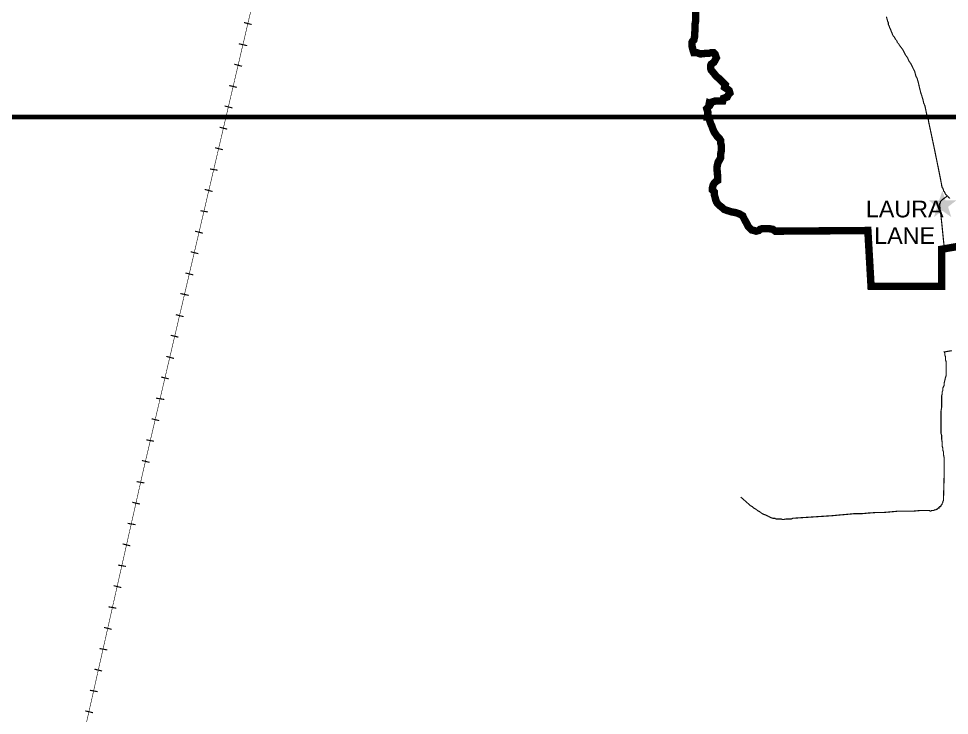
# Model space of a CAD drawing. Header units: millimetres. Extents: x 10 to 1080, y 12 to 847.
# Drawn here: x 211.7 to 334.5, y 575.2 to 667.1 of the extents above; entities that cross this region are included whole.
import ezdxf

# ---------------------------------------------------------------- set-up
doc = ezdxf.new("R2010")
doc.units = ezdxf.units.MM

msp = doc.modelspace()

# ---------------------------------------------------------------- hatches: boundary and pattern name
at = {"layer": 'H', "linetype": 'CONTINUOUS'}
msp.add_hatch(color=256, dxfattribs=at).paths.add_polyline_path([(335.439, 643.132), (334.01, 643.132), (333.587, 644.402), (333.163, 643.132), (331.805, 643.132), (332.899, 642.285), (332.475, 640.927), (333.587, 641.773), (334.768, 640.927), (334.345, 642.285), (335.439, 643.132), (335.439, 643.132)])

# ---------------------------------------------------------------- linework, layer by layer
at = {"layer": 'P'}
for points, const_width in [([(353.818, 654.138), (245.692, 654.138), (137.654, 654.138), (137.654, 708.166), (137.654, 762.265), (137.654, 816.275), (137.654, 835.66)], 0.602), ([(281.728, 835.66), (274.567, 805.109), (264.654, 762.423), (246.786, 686.999), (228.159, 607.413), (191.505, 444.853)], 0.075), ([(352.037, 639.921), (333.498, 636.693), (333.498, 631.79), (324.185, 631.79), (323.762, 639.163), (311.556, 639.075), (311.221, 639.322), (310.709, 639.41), (310.374, 639.41), (309.862, 639.41), (309.527, 639.322), (309.368, 639.163), (309.016, 639.075), (308.769, 639.163), (308.434, 639.233), (308.169, 639.498), (308.01, 639.657), (307.834, 640.009), (307.746, 640.168), (307.587, 640.433), (307.411, 640.768), (307.252, 641.103), (306.828, 641.35), (306.317, 641.526), (305.805, 641.615), (305.294, 641.773), (304.782, 641.95), (304.535, 642.197), (304.2, 642.461), (303.936, 642.708), (303.777, 642.973), (303.689, 643.22), (303.601, 643.555), (303.512, 643.89), (303.512, 644.243), (303.265, 644.49), (303.265, 644.825), (303.354, 645.16), (303.512, 645.425), (303.777, 645.672), (303.936, 645.76), (303.936, 645.848), (303.936, 646.183), (303.936, 646.43), (303.865, 647.206), (303.865, 647.541), (303.936, 647.876), (304.024, 648.212), (304.2, 648.476), (304.359, 648.811), (304.359, 649.058), (304.359, 649.323), (304.447, 649.746), (304.447, 650.328), (304.359, 650.663), (304.359, 651.016), (304.2, 651.263), (303.865, 651.598), (303.689, 651.863), (303.512, 652.11), (303.354, 652.445), (303.177, 652.956), (303.018, 653.292), (302.754, 654.138), (302.595, 654.138), (302.666, 654.738), (302.507, 655.249), (302.754, 655.496), (302.842, 655.92), (303.018, 655.832), (303.177, 656.096), (303.689, 656.255), (304.624, 656.255), (304.712, 656.59), (305.206, 656.766), (305.382, 657.102), (305.558, 657.278), (305.47, 657.613), (305.382, 657.701), (304.871, 658.036), (304.959, 658.372), (304.447, 658.883), (304.112, 659.218), (303.777, 659.483), (303.442, 659.906), (303.089, 660.329), (303.018, 660.576), (303.018, 660.912), (303.089, 661.088), (303.442, 661.335), (303.601, 661.599), (303.777, 661.935), (303.689, 662.182), (303.601, 662.446), (303.442, 662.605), (303.089, 662.605), (302.754, 662.517), (302.331, 662.517), (301.66, 662.446), (301.237, 662.605), (300.814, 662.605), (300.725, 662.869), (300.549, 663.54), (300.549, 663.963), (300.637, 664.139), (300.814, 664.298), (300.902, 664.722), (300.902, 665.057), (300.972, 665.656), (300.972, 666.415), (301.061, 666.838), (301.061, 667.526), (301.061, 668.196)], 0.978), ([(300.972, 665.992), (300.972, 666.415), (301.061, 666.838), (301.061, 667.015)], 0.151), ([(326.214, 667.35), (326.302, 667.015), (326.372, 666.75), (326.461, 666.591), (326.461, 666.327), (326.549, 666.168), (326.637, 665.903), (326.725, 665.745), (326.796, 665.568), (326.884, 665.321), (326.972, 665.145), (327.06, 664.898), (327.219, 664.722), (327.307, 664.563), (327.395, 664.386), (327.572, 664.21), (327.642, 663.963), (327.819, 663.787), (327.907, 663.628), (328.154, 663.293), (328.418, 662.94), (328.577, 662.605), (328.754, 662.27), (329.001, 661.935), (329.177, 661.511), (329.424, 661.176), (329.6, 660.823), (329.759, 660.488), (329.935, 660.153), (330.024, 659.818), (330.112, 659.483), (330.271, 659.218), (330.359, 658.883), (330.447, 658.548), (330.606, 657.86), (330.782, 657.19), (330.87, 656.943), (331.029, 656.431), (331.117, 656.008), (331.294, 655.585), (331.382, 655.161), (331.541, 654.403), (331.717, 653.891), (331.805, 653.38), (332.475, 650.24), (333.234, 646.518), (333.498, 645.16), (333.498, 645.089), (333.569, 644.825), (333.657, 644.737), (333.745, 644.49), (333.745, 644.402), (333.834, 644.313), (333.922, 644.155), (333.992, 643.978), (334.081, 643.89), (334.257, 643.731)], 0.151), ([(242.482, 666.327), (241.459, 666.591)], 0.151), ([(300.549, 663.628), (300.549, 663.963), (300.637, 664.139), (300.814, 664.298), (300.902, 664.722), (300.902, 665.057), (300.972, 665.656)], 0.151), ([(241.882, 663.54), (240.788, 663.787)], 0.151), ([(301.237, 662.605), (300.814, 662.605), (300.725, 662.869), (300.637, 663.205)], 0.151), ([(303.601, 662.358), (303.601, 662.446), (303.442, 662.605), (303.089, 662.605), (302.754, 662.517), (302.331, 662.517), (301.66, 662.446), (301.572, 662.446)], 0.151), ([(303.265, 661.176), (303.442, 661.335), (303.601, 661.599), (303.777, 661.935), (303.777, 662.093)], 0.151), ([(241.212, 660.823), (240.189, 661.088)], 0.151), ([(304.112, 659.218), (303.777, 659.483), (303.442, 659.906), (303.089, 660.329), (303.018, 660.576), (303.018, 660.912), (303.018, 660.912)], 0.151), ([(240.524, 658.036), (239.518, 658.283)], 0.151), ([(304.871, 658.125), (304.959, 658.372), (304.447, 658.883), (304.359, 658.971)], 0.151), ([(304.712, 656.519), (304.712, 656.59), (305.206, 656.766), (305.382, 657.102), (305.558, 657.278), (305.47, 657.613), (305.382, 657.701), (305.047, 657.948)], 0.151), ([(239.942, 655.32), (238.919, 655.585)], 0.151), ([(302.595, 654.403), (302.666, 654.738), (302.507, 655.249), (302.754, 655.496), (302.842, 655.92), (303.018, 655.832), (303.177, 656.008)], 0.151), ([(303.512, 656.167), (303.689, 656.255), (304.535, 656.255)], 0.151), ([(353.818, 437.903), (245.692, 437.903), (137.654, 437.903), (137.654, 546.029), (137.654, 654.138), (245.692, 654.138), (353.818, 654.138), (353.818, 546.029), (353.818, 492.002), (353.818, 437.903)], 0.602), ([(303.018, 653.203), (303.018, 653.292), (302.754, 654.138), (302.595, 654.138)], 0.151), ([(239.254, 652.533), (238.248, 652.78)], 0.151), ([(304.288, 651.087), (304.2, 651.263), (303.865, 651.598), (303.689, 651.863), (303.512, 652.11), (303.354, 652.445), (303.177, 652.956), (303.177, 652.956)], 0.151), ([(304.447, 649.746), (304.447, 650.328), (304.359, 650.663), (304.359, 650.752)], 0.151), ([(238.672, 649.817), (237.649, 650.081)], 0.151), ([(303.865, 647.365), (303.865, 647.541), (303.936, 647.876), (304.024, 648.212), (304.2, 648.476), (304.359, 648.811), (304.359, 649.058), (304.359, 649.323), (304.359, 649.393)], 0.151), ([(237.984, 647.118), (236.978, 647.277)], 0.151), ([(303.936, 645.936), (303.936, 646.183), (303.936, 646.43), (303.865, 647.03)], 0.151), ([(237.314, 644.313), (236.291, 644.578)], 0.151), ([(303.512, 643.819), (303.512, 643.89), (303.512, 644.243), (303.265, 644.49), (303.265, 644.825), (303.354, 645.16), (303.512, 645.425), (303.777, 645.672), (303.777, 645.672)], 0.151), ([(304.112, 642.549), (303.936, 642.708), (303.777, 642.973), (303.689, 643.22), (303.601, 643.467)], 0.151), ([(333.922, 634.506), (333.922, 635.353), (333.834, 636.958), (333.745, 637.805), (333.498, 640.256), (333.234, 642.549), (333.234, 642.62), (333.234, 642.708), (333.322, 642.796), (333.322, 642.885), (333.322, 642.973), (333.41, 643.043), (333.498, 643.132), (333.569, 643.22), (334.257, 643.731)], 0.151), ([(334.257, 643.731), (334.416, 643.555), (334.592, 643.396)], 0.151), ([(306.317, 641.526), (305.805, 641.615), (305.294, 641.773), (304.782, 641.95), (304.535, 642.197), (304.359, 642.285)], 0.151), ([(236.714, 641.615), (235.708, 641.773)], 0.151), ([(307.411, 640.768), (307.252, 641.103), (306.828, 641.35), (306.652, 641.438)], 0.151), ([(309.016, 639.075), (308.769, 639.163), (308.434, 639.233), (308.169, 639.498), (308.01, 639.657), (307.834, 640.009), (307.746, 640.168), (307.587, 640.433), (307.587, 640.503)], 0.151), ([(236.044, 638.81), (235.021, 639.075)], 0.151), ([(310.286, 639.41), (309.862, 639.41), (309.527, 639.322), (309.368, 639.163), (309.368, 639.163)], 0.151), ([(312.667, 639.075), (311.556, 639.075), (311.221, 639.322), (310.709, 639.41), (310.638, 639.41)], 0.151), ([(314.096, 639.075), (313.09, 639.075)], 0.151), ([(316.565, 639.163), (314.448, 639.163)], 0.151), ([(317.994, 639.163), (316.9, 639.163)], 0.151), ([(320.446, 639.163), (318.329, 639.163)], 0.151), ([(321.892, 639.163), (320.798, 639.163)], 0.151), ([(323.762, 638.563), (323.762, 639.163), (322.227, 639.163)], 0.151), ([(323.832, 637.205), (323.832, 638.228)], 0.151), ([(235.444, 636.111), (234.438, 636.358)], 0.151), ([(324.009, 634.753), (323.832, 636.87)], 0.151), ([(333.498, 636.446), (333.498, 635.353)], 0.151), ([(335.686, 637.046), (333.569, 636.693)], 0.151), ([(333.498, 635), (333.498, 632.883)], 0.151), ([(234.774, 633.307), (233.751, 633.571)], 0.151), ([(324.097, 633.307), (324.009, 634.33)], 0.151), ([(325.102, 631.79), (324.185, 631.79), (324.097, 632.972)], 0.151), ([(333.498, 632.548), (333.498, 631.79), (333.234, 631.79)], 0.151), ([(326.549, 631.79), (325.455, 631.79)], 0.151), ([(329.001, 631.79), (326.884, 631.79)], 0.151), ([(330.359, 631.79), (329.336, 631.79)], 0.151), ([(332.899, 631.79), (330.782, 631.79)], 0.151), ([(234.174, 630.608), (233.08, 630.855)], 0.151), ([(233.504, 627.803), (232.481, 628.068)], 0.151), ([(232.816, 625.105), (231.81, 625.352)], 0.151), ([(232.234, 622.3), (231.211, 622.565)], 0.151), ([(306.987, 604.026), (308.345, 602.827), (308.522, 602.756), (308.681, 602.58), (308.857, 602.492), (309.016, 602.403), (309.192, 602.245), (309.368, 602.156), (309.527, 602.068), (309.704, 601.909), (309.862, 601.821), (310.039, 601.733), (310.286, 601.645), (310.462, 601.557), (310.638, 601.486), (310.797, 601.398), (310.974, 601.31), (311.221, 601.222), (311.309, 601.222), (311.485, 601.222), (311.644, 601.133), (311.82, 601.133), (311.979, 601.133), (312.155, 601.133), (312.332, 601.133), (312.491, 601.063), (312.667, 601.063), (313.002, 601.133), (313.178, 601.133), (313.514, 601.133), (313.672, 601.133), (313.849, 601.222), (319.017, 601.557), (319.952, 601.645), (320.957, 601.733), (321.892, 601.821), (322.915, 601.821), (323.832, 601.909), (324.855, 601.98), (325.79, 601.98), (326.796, 602.068), (327.731, 602.156), (329.688, 602.156), (330.694, 602.245), (331.629, 602.245), (331.805, 602.245), (331.876, 602.245), (331.964, 602.156), (332.052, 602.156), (332.14, 602.245), (332.228, 602.245), (332.299, 602.245), (332.475, 602.245), (332.564, 602.333), (332.652, 602.333), (332.722, 602.333), (332.811, 602.403), (332.899, 602.403), (332.987, 602.492), (333.075, 602.58), (333.146, 602.58), (333.146, 602.668), (333.234, 602.756), (333.322, 602.756), (333.41, 602.827), (333.41, 602.915), (333.498, 603.003), (333.569, 603.091), (333.569, 603.179), (333.657, 603.338), (333.657, 603.426), (333.745, 603.603), (333.745, 603.673), (333.745, 603.762), (333.745, 603.85), (333.745, 603.938), (333.834, 607.236), (333.834, 607.483), (333.834, 607.66), (333.834, 607.836), (333.834, 608.506), (333.834, 608.93), (333.834, 609.177), (333.745, 609.6), (333.745, 609.776), (333.745, 609.953), (333.657, 610.2), (333.657, 610.447), (333.569, 610.711), (333.569, 610.958), (333.569, 611.223), (333.498, 611.646), (333.498, 611.893), (333.498, 612.14), (333.41, 612.405), (333.41, 612.916), (333.41, 613.922), (333.41, 614.433), (333.41, 615.368), (333.498, 615.879), (333.498, 616.373), (333.498, 616.797), (333.498, 616.973), (333.498, 617.22), (333.498, 617.396), (333.569, 617.573), (333.569, 617.732), (333.569, 617.908), (333.657, 618.067), (333.657, 618.419), (333.834, 618.755), (333.834, 619.09), (333.922, 619.425), (333.992, 619.76), (334.081, 620.025), (334.081, 620.272), (334.081, 620.448), (334.081, 620.695), (334.081, 620.871), (334.081, 621.118), (334.081, 621.542), (334.081, 621.718), (334.081, 621.877), (333.992, 622.141), (333.992, 622.3), (333.992, 622.565), (333.922, 622.723), (333.922, 622.988), (333.834, 623.147), (334.839, 623.323)], 0.151), ([(231.546, 619.601), (230.54, 619.848)], 0.151), ([(230.964, 616.885), (229.852, 617.061)], 0.151), ([(230.276, 614.098), (229.27, 614.345)], 0.151), ([(229.605, 611.382), (228.582, 611.558)], 0.151), ([(229.006, 608.595), (228, 608.842)], 0.151), ([(228.335, 605.878), (227.312, 606.055)], 0.151), ([(227.736, 603.091), (226.73, 603.338)], 0.151), ([(227.154, 600.375), (226.131, 600.551)], 0.151), ([(226.466, 597.588), (225.46, 597.835)], 0.151), ([(225.884, 594.872), (224.861, 595.048)], 0.151), ([(225.284, 592.085), (224.278, 592.332)], 0.151), ([(224.614, 589.368), (223.591, 589.545)], 0.151), ([(224.014, 586.581), (223.008, 586.828)], 0.151), ([(223.432, 583.865), (222.409, 584.041)], 0.151), ([(222.744, 581.078), (221.738, 581.325)], 0.151), ([(222.162, 578.362), (221.139, 578.538)], 0.151), ([(221.562, 575.575), (220.539, 575.822)], 0.151)]:
    msp.add_lwpolyline(points, dxfattribs=dict(at, const_width=const_width))

# ---------------------------------------------------------------- texts
at = {"layer": 'T', "char_height": 2.2, "attachment_point": 1}
for s, insert in [('{\\fArial|b0|i0|c0|p18;LAURA}', (323.5, 643.1)), ('{\\fArial|b0|i0|c0|p18;LANE}', (324.6, 639.6))]:
    msp.add_mtext(s, dxfattribs=dict(at, insert=insert))

doc.saveas('drawing.dxf')
